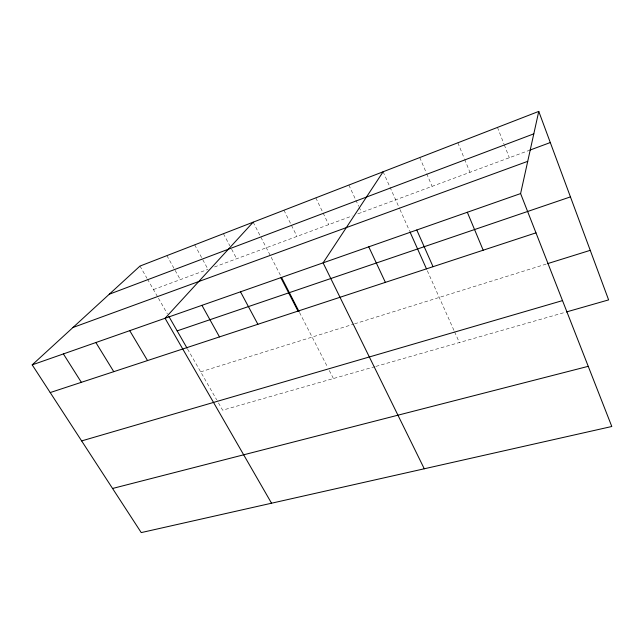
<?xml version="1.0" encoding="UTF-8"?>
<svg xmlns="http://www.w3.org/2000/svg" width="644" height="644" viewBox="0 0 644 644"><rect width="100%" height="100%" fill="white"/><g stroke="black" fill="none" stroke-linecap="round" stroke-linejoin="round"><path stroke-width="0.48" stroke-dasharray="3.22 2.42" d="M153.465 289.575L208.028 269.361M214.5 266.962L352.188 215.949M357.823 213.864L528.885 150.487M200.654 371.862L353.685 324.125M354.627 323.827L546.498 263.984M374.969 366.661L222.639 410.188L217.197 400.689M375.935 366.388L565.424 312.235M139.981 266.069L146.969 278.256M147.468 279.126L157.949 297.391M158.448 298.261L167.376 313.829M187.533 348.976L216.698 399.827M166.893 255.628L180.304 279.633M194.689 244.849L207.553 268.484M223.436 233.7L229.836 245.791M231.655 249.244L236.678 258.743M253.173 222.164L280.679 275.769M299.532 312.501L327.466 366.935M329.293 370.501L333.415 378.535M283.956 210.234L296.964 236.404M315.826 197.869L322.692 212.15M323.127 213.043L328.706 224.651M348.863 185.053L355.424 199.205M355.834 200.091L358.708 206.281M359.119 207.167L361.582 212.472M383.116 171.771L399.618 208.712M400.013 209.598L409.552 230.971M427.318 270.738L454.197 330.936M454.6 331.829L459.381 342.536M419.759 157.563L426.312 172.85M426.698 173.751L432.092 186.349M457.86 142.783L464.284 158.472M464.662 159.398L469.951 172.318M497.49 127.415L503.946 143.95M504.308 144.868L509.332 157.732"/><path stroke-width="0.97" d="M520.602 193.578L538.762 111.404L139.981 266.069L32.2 364.866L141.237 532.596L611.8 426.497L520.602 193.578L32.2 364.866M383.116 171.771L323.087 262.849L424.275 468.776M253.173 222.164L165.057 318.273L271.543 503.214M109.263 294.219L533.804 133.847M529.819 150.141L550.306 142.549M72.981 327.482L527.726 161.338M177.156 330.879L570.447 196.887M50.208 392.566L535.977 232.846M547.456 263.678L590.25 250.331M81.643 440.915L562.51 300.603M566.374 311.97L608.612 299.895L538.762 111.404M112.555 488.474L588.246 366.331M63.394 353.926L81.353 382.327M95.876 342.536L113.763 371.668M129.734 330.662L147.532 360.568M168.841 316.389L187.042 348.114M201.942 305.337L219.491 336.909M240.502 291.812L257.874 324.286M281.589 277.548L299.09 311.64M280.84 277.669L298.003 311.092M368.762 246.829L385.378 282.362M409.954 231.864L426.505 268.926M416.781 229.989L433.042 266.688M467.327 212.262L483.177 250.202"/></g></svg>
